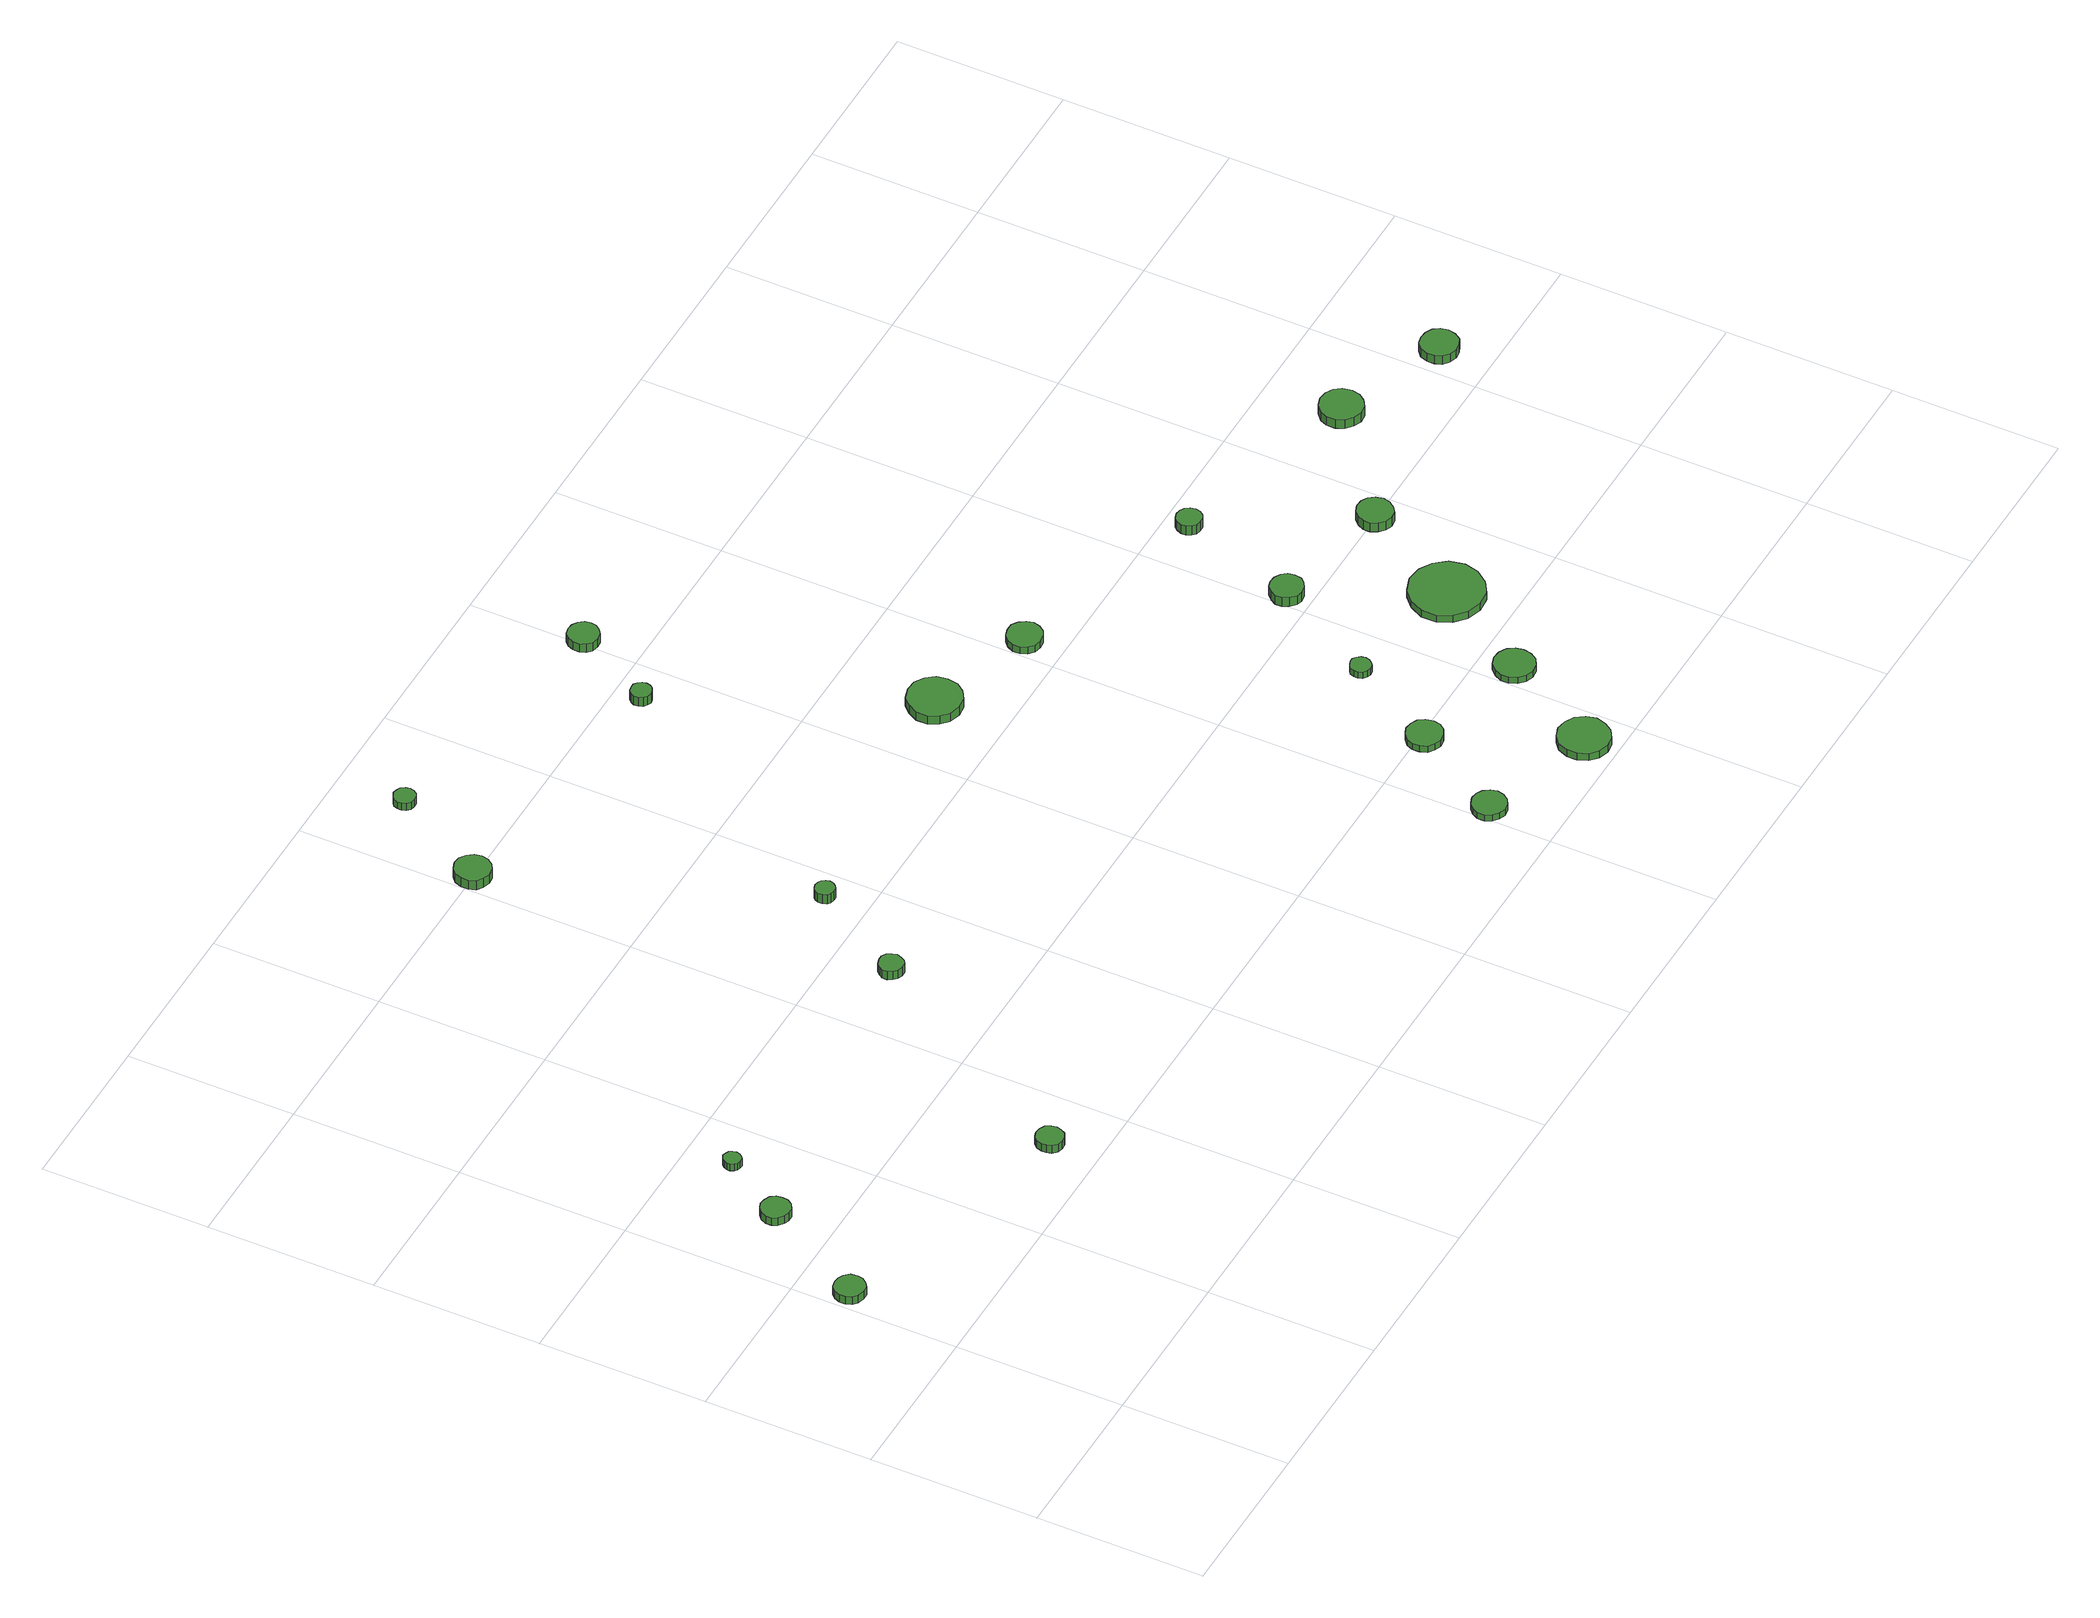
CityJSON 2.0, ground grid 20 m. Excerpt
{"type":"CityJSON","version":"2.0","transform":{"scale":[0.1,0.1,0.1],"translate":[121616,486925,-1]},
"CityObjects":{
"tree1":{"type":"SolitaryVegetationObject","attributes":{"function":"something"},"geometry":[{"type":"MultiSurface","lod":"1","boundaries":[[[0,1,2,3,4,5,6,7,8,9,10,11,12,13,14]],[[15,16,17,18,19,20,21,22,23,24,25,26,27,28,29]],[[0,29,28,1]],[[1,28,27,2]],[[2,27,26,3]],[[3,26,25,4]],[[4,25,24,5]],[[5,24,23,6]],[[6,23,22,7]],[[7,22,21,8]],[[8,21,20,9]],[[9,20,19,10]],[[10,19,18,11]],[[11,18,17,12]],[[12,17,16,13]],[[13,16,15,14]],[[14,15,29,0]]]}]},
"tree2":{"type":"SolitaryVegetationObject","attributes":{"function":"something"},"geometry":[{"type":"MultiSurface","lod":"1","boundaries":[[[30,31,32,33,34,35,36,37,38,39,40,41,42,43,44]],[[45,46,47,48,49,50,51,52,53,54,55,56,57,58,59]],[[30,59,58,31]],[[31,58,57,32]],[[32,57,56,33]],[[33,56,55,34]],[[34,55,54,35]],[[35,54,53,36]],[[36,53,52,37]],[[37,52,51,38]],[[38,51,50,39]],[[39,50,49,40]],[[40,49,48,41]],[[41,48,47,42]],[[42,47,46,43]],[[43,46,45,44]],[[44,45,59,30]]]}]},
"tree3":{"type":"SolitaryVegetationObject","attributes":{"function":"something"},"geometry":[{"type":"MultiSurface","lod":"1","boundaries":[[[60,61,62,63,64,65,66,67,68,69,70,71,72,73,74]],[[75,76,77,78,79,80,81,82,83,84,85,86,87,88,89]],[[60,89,88,61]],[[61,88,87,62]],[[62,87,86,63]],[[63,86,85,64]],[[64,85,84,65]],[[65,84,83,66]],[[66,83,82,67]],[[67,82,81,68]],[[68,81,80,69]],[[69,80,79,70]],[[70,79,78,71]],[[71,78,77,72]],[[72,77,76,73]],[[73,76,75,74]],[[74,75,89,60]]]}]},
"tree4":{"type":"SolitaryVegetationObject","attributes":{"function":"something"},"geometry":[{"type":"MultiSurface","lod":"1","boundaries":[[[90,91,92,93,94,95,96,97,98,99,100,101,102,103,104]],[[105,106,107,108,109,110,111,112,113,114,115,116,117,118,119]],[[90,119,118,91]],[[91,118,117,92]],[[92,117,116,93]],[[93,116,115,94]],[[94,115,114,95]],[[95,114,113,96]],[[96,113,112,97]],[[97,112,111,98]],[[98,111,110,99]],[[99,110,109,100]],[[100,109,108,101]],[[101,108,107,102]],[[102,107,106,103]],[[103,106,105,104]],[[104,105,119,90]]]}]},
"tree5":{"type":"SolitaryVegetationObject","attributes":{"function":"something"},"geometry":[{"type":"MultiSurface","lod":"1","boundaries":[[[120,121,122,123,124,125,126,127,128,129,130,131,132,133,134]],[[135,136,137,138,139,140,141,142,143,144,145,146,147,148,149]],[[120,149,148,121]],[[121,148,147,122]],[[122,147,146,123]],[[123,146,145,124]],[[124,145,144,125]],[[125,144,143,126]],[[126,143,142,127]],[[127,142,141,128]],[[128,141,140,129]],[[129,140,139,130]],[[130,139,138,131]],[[131,138,137,132]],[[132,137,136,133]],[[133,136,135,134]],[[134,135,149,120]]]}]},
"tree6":{"type":"SolitaryVegetationObject","attributes":{"function":"something"},"geometry":[{"type":"MultiSurface","lod":"1","boundaries":[[[150,151,152,153,154,155,156,157,158,159,160,161,162,163,164]],[[165,166,167,168,169,170,171,172,173,174,175,176,177,178,179]],[[150,179,178,151]],[[151,178,177,152]],[[152,177,176,153]],[[153,176,175,154]],[[154,175,174,155]],[[155,174,173,156]],[[156,173,172,157]],[[157,172,171,158]],[[158,171,170,159]],[[159,170,169,160]],[[160,169,168,161]],[[161,168,167,162]],[[162,167,166,163]],[[163,166,165,164]],[[164,165,179,150]]]}]},
"tree7":{"type":"SolitaryVegetationObject","attributes":{"function":"something"},"geometry":[{"type":"MultiSurface","lod":"1","boundaries":[[[180,181,182,183,184,185,186,187,188,189,190,191,192,193,194]],[[195,196,197,198,199,200,201,202,203,204,205,206,207,208,209]],[[180,209,208,181]],[[181,208,207,182]],[[182,207,206,183]],[[183,206,205,184]],[[184,205,204,185]],[[185,204,203,186]],[[186,203,202,187]],[[187,202,201,188]],[[188,201,200,189]],[[189,200,199,190]],[[190,199,198,191]],[[191,198,197,192]],[[192,197,196,193]],[[193,196,195,194]],[[194,195,209,180]]]}]},
"tree8":{"type":"SolitaryVegetationObject","attributes":{"function":"something"},"geometry":[{"type":"MultiSurface","lod":"1","boundaries":[[[210,211,212,213,214,215,216,217,218,219,220,221,222,223,224]],[[225,226,227,228,229,230,231,232,233,234,235,236,237,238,239]],[[210,239,238,211]],[[211,238,237,212]],[[212,237,236,213]],[[213,236,235,214]],[[214,235,234,215]],[[215,234,233,216]],[[216,233,232,217]],[[217,232,231,218]],[[218,231,230,219]],[[219,230,229,220]],[[220,229,228,221]],[[221,228,227,222]],[[222,227,226,223]],[[223,226,225,224]],[[224,225,239,210]]]}]},
"tree9":{"type":"SolitaryVegetationObject","attributes":{"function":"something"},"geometry":[{"type":"MultiSurface","lod":"1","boundaries":[[[240,241,242,243,244,245,246,247,248,249,250,251,252,253,254]],[[255,256,257,258,259,260,261,262,263,264,265,266,267,268,269]],[[240,269,268,241]],[[241,268,267,242]],[[242,267,266,243]],[[243,266,265,244]],[[244,265,264,245]],[[245,264,263,246]],[[246,263,262,247]],[[247,262,261,248]],[[248,261,260,249]],[[249,260,259,250]],[[250,259,258,251]],[[251,258,257,252]],[[252,257,256,253]],[[253,256,255,254]],[[254,255,269,240]]]}]},
"tree10":{"type":"SolitaryVegetationObject","attributes":{"function":"something"},"geometry":[{"type":"MultiSurface","lod":"1","boundaries":[[[270,271,272,273,274,275,276,277,278,279,280,281,282,283,284]],[[285,286,287,288,289,290,291,292,293,294,295,296,297,298,299]],[[270,299,298,271]],[[271,298,297,272]],[[272,297,296,273]],[[273,296,295,274]],[[274,295,294,275]],[[275,294,293,276]],[[276,293,292,277]],[[277,292,291,278]],[[278,291,290,279]],[[279,290,289,280]],[[280,289,288,281]],[[281,288,287,282]],[[282,287,286,283]],[[283,286,285,284]],[[284,285,299,270]]]}]},
"tree11":{"type":"SolitaryVegetationObject","attributes":{"function":"something"},"geometry":[{"type":"MultiSurface","lod":"1","boundaries":[[[300,301,302,303,304,305,306,307,308,309,310,311,312,313,314]],[[315,316,317,318,319,320,321,322,323,324,325,326,327,328,329]],[[300,329,328,301]],[[301,328,327,302]],[[302,327,326,303]],[[303,326,325,304]],[[304,325,324,305]],[[305,324,323,306]],[[306,323,322,307]],[[307,322,321,308]],[[308,321,320,309]],[[309,320,319,310]],[[310,319,318,311]],[[311,318,317,312]],[[312,317,316,313]],[[313,316,315,314]],[[314,315,329,300]]]}]},
"tree12":{"type":"SolitaryVegetationObject","attributes":{"function":"something"},"geometry":[{"type":"MultiSurface","lod":"1","boundaries":[[[330,331,332,333,334,335,336,337,338,339,340,341,342,343,344]],[[345,346,347,348,349,350,351,352,353,354,355,356,357,358,359]],[[330,359,358,331]],[[331,358,357,332]],[[332,357,356,333]],[[333,356,355,334]],[[334,355,354,335]],[[335,354,353,336]],[[336,353,352,337]],[[337,352,351,338]],[[338,351,350,339]],[[339,350,349,340]],[[340,349,348,341]],[[341,348,347,342]],[[342,347,346,343]],[[343,346,345,344]],[[344,345,359,330]]]}]},
"tree13":{"type":"SolitaryVegetationObject","attributes":{"function":"something"},"geometry":[{"type":"MultiSurface","lod":"1","boundaries":[[[360,361,362,363,364,365,366,367,368,369,370,371,372,373,374]],[[375,376,377,378,379,380,381,382,383,384,385,386,387,388,389]],[[360,389,388,361]],[[361,388,387,362]],[[362,387,386,363]],[[363,386,385,364]],[[364,385,384,365]],[[365,384,383,366]],[[366,383,382,367]],[[367,382,381,368]],[[368,381,380,369]],[[369,380,379,370]],[[370,379,378,371]],[[371,378,377,372]],[[372,377,376,373]],[[373,376,375,374]],[[374,375,389,360]]]}]},
"tree14":{"type":"SolitaryVegetationObject","attributes":{"function":"something"},"geometry":[{"type":"MultiSurface","lod":"1","boundaries":[[[390,391,392,393,394,395,396,397,398,399,400,401,402,403,404]],[[405,406,407,408,409,410,411,412,413,414,415,416,417,418,419]],[[390,419,418,391]],[[391,418,417,392]],[[392,417,416,393]],[[393,416,415,394]],[[394,415,414,395]],[[395,414,413,396]],[[396,413,412,397]],[[397,412,411,398]],[[398,411,410,399]],[[399,410,409,400]],[[400,409,408,401]],[[401,408,407,402]],[[402,407,406,403]],[[403,406,405,404]],[[404,405,419,390]]]}]},
"tree15":{"type":"SolitaryVegetationObject","attributes":{"function":"something"},"geometry":[{"type":"MultiSurface","lod":"1","boundaries":[[[420,421,422,423,424,425,426,427,428,429,430,431,432,433,434]],[[435,436,437,438,439,440,441,442,443,444,445,446,447,448,449]],[[420,449,448,421]],[[421,448,447,422]],[[422,447,446,423]],[[423,446,445,424]],[[424,445,444,425]],[[425,444,443,426]],[[426,443,442,427]],[[427,442,441,428]],[[428,441,440,429]],[[429,440,439,430]],[[430,439,438,431]],[[431,438,437,432]],[[432,437,436,433]],[[433,436,435,434]],[[434,435,449,420]]]}]},
"tree16":{"type":"SolitaryVegetationObject","attributes":{"function":"something"},"geometry":[{"type":"MultiSurface","lod":"1","boundaries":[[[450,451,452,453,454,455,456,457,458,459,460,461,462,463,464]],[[465,466,467,468,469,470,471,472,473,474,475,476,477,478,479]],[[450,479,478,451]],[[451,478,477,452]],[[452,477,476,453]],[[453,476,475,454]],[[454,475,474,455]],[[455,474,473,456]],[[456,473,472,457]],[[457,472,471,458]],[[458,471,470,459]],[[459,470,469,460]],[[460,469,468,461]],[[461,468,467,462]],[[462,467,466,463]],[[463,466,465,464]],[[464,465,479,450]]]}]},
"tree17":{"type":"SolitaryVegetationObject","attributes":{"function":"something"},"geometry":[{"type":"MultiSurface","lod":"1","boundaries":[[[480,481,482,483,484,485,486,487,488,489,490,491,492,493,494]],[[495,496,497,498,499,500,501,502,503,504,505,506,507,508,509]],[[480,509,508,481]],[[481,508,507,482]],[[482,507,506,483]],[[483,506,505,484]],[[484,505,504,485]],[[485,504,503,486]],[[486,503,502,487]],[[487,502,501,488]],[[488,501,500,489]],[[489,500,499,490]],[[490,499,498,491]],[[491,498,497,492]],[[492,497,496,493]],[[493,496,495,494]],[[494,495,509,480]]]}]},
"tree18":{"type":"SolitaryVegetationObject","attributes":{"function":"something"},"geometry":[{"type":"MultiSurface","lod":"1","boundaries":[[[510,511,512,513,514,515,516,517,518,519,520,521,522,523,524]],[[525,526,527,528,529,530,531,532,533,534,535,536,537,538,539]],[[510,539,538,511]],[[511,538,537,512]],[[512,537,536,513]],[[513,536,535,514]],[[514,535,534,515]],[[515,534,533,516]],[[516,533,532,517]],[[517,532,531,518]],[[518,531,530,519]],[[519,530,529,520]],[[520,529,528,521]],[[521,528,527,522]],[[522,527,526,523]],[[523,526,525,524]],[[524,525,539,510]]]}]},
"tree19":{"type":"SolitaryVegetationObject","attributes":{"function":"something"},"geometry":[{"type":"MultiSurface","lod":"1","boundaries":[[[540,541,542,543,544,545,546,547,548,549,550,551,552,553,554]],[[555,556,557,558,559,560,561,562,563,564,565,566,567,568,569]],[[540,569,568,541]],[[541,568,567,542]],[[542,567,566,543]],[[543,566,565,544]],[[544,565,564,545]],[[545,564,563,546]],[[546,563,562,547]],[[547,562,561,548]],[[548,561,560,549]],[[549,560,559,550]],[[550,559,558,551]],[[551,558,557,552]],[[552,557,556,553]],[[553,556,555,554]],[[554,555,569,540]]]}]},
"tree20":{"type":"SolitaryVegetationObject","attributes":{"function":"something"},"geometry":[{"type":"MultiSurface","lod":"1","boundaries":[[[570,571,572,573,574,575,576,577,578,579,580,581,582,583,584]],[[585,586,587,588,589,590,591,592,593,594,595,596,597,598,599]],[[570,599,598,571]],[[571,598,597,572]],[[572,597,596,573]],[[573,596,595,574]],[[574,595,594,575]],[[575,594,593,576]],[[576,593,592,577]],[[577,592,591,578]],[[578,591,590,579]],[[579,590,589,580]],[[580,589,588,581]],[[581,588,587,582]],[[582,587,586,583]],[[583,586,585,584]],[[584,585,599,570]]]}]},
"tree21":{"type":"SolitaryVegetationObject","attributes":{"function":"something"},"geometry":[{"type":"MultiSurface","lod":"1","boundaries":[[[600,601,602,603,604,605,606,607,608,609,610,611,612,613,614]],[[615,616,617,618,619,620,621,622,623,624,625,626,627,628,629]],[[600,629,628,601]],[[601,628,627,602]],[[602,627,626,603]],[[603,626,625,604]],[[604,625,624,605]],[[605,624,623,606]],[[606,623,622,607]],[[607,622,621,608]],[[608,621,620,609]],[[609,620,619,610]],[[610,619,618,611]],[[611,618,617,612]],[[612,617,616,613]],[[613,616,615,614]],[[614,615,629,600]]]}]},
"tree22":{"type":"SolitaryVegetationObject","attributes":{"function":"something"},"geometry":[{"type":"MultiSurface","lod":"1","boundaries":[[[630,631,632,633,634,635,636,637,638,639,640,641,642,643,644]],[[645,646,647,648,649,650,651,652,653,654,655,656,657,658,659]],[[630,659,658,631]],[[631,658,657,632]],[[632,657,656,633]],[[633,656,655,634]],[[634,655,654,635]],[[635,654,653,636]],[[636,653,652,637]],[[637,652,651,638]],[[638,651,650,639]],[[639,650,649,640]],[[640,649,648,641]],[[641,648,647,642]],[[642,647,646,643]],[[643,646,645,644]],[[644,645,659,630]]]}]},
"tree23":{"type":"SolitaryVegetationObject","attributes":{"function":"something"},"geometry":[{"type":"MultiSurface","lod":"1","boundaries":[[[660,661,662,663,664,665,666,667,668,669,670,671,672,673,674]],[[675,676,677,678,679,680,681,682,683,684,685,686,687,688,689]],[[660,689,688,661]],[[661,688,687,662]],[[662,687,686,663]],[[663,686,685,664]],[[664,685,684,665]],[[665,684,683,666]],[[666,683,682,667]],[[667,682,681,668]],[[668,681,680,669]],[[669,680,679,670]],[[670,679,678,671]],[[671,678,677,672]],[[672,677,676,673]],[[673,676,675,674]],[[674,675,689,660]]]}]}
},
"vertices":[
[40,340,17],[39,348,17],[34,354,17],[28,357,17],[21,358,17],[13,356,17],[8,351,17],[5,344,17],[5,337,17],[8,330,17],[13,325,17],[21,323,17],[28,323,17],[34,327,17],[39,333,17],[39,333,6],[34,327,6],[28,323,6],[21,323,6],[13,325,6],[8,330,6],[5,337,6],[5,344,6],[8,351,6],[13,356,6],[21,358,6],[28,357,6],[34,354,6],[39,348,6],[40,340,6],
[113,468,17],[112,475,17],[108,481,17],[101,484,17],[94,485,17],[88,483,17],[82,478,17],[79,471,17],[79,464,17],[82,458,17],[88,453,17],[94,451,17],[101,451,17],[108,455,17],[112,461,17],[112,461,6],[108,455,6],[101,451,6],[94,451,6],[88,453,6],[82,458,6],[79,464,6],[79,471,6],[82,478,6],[88,483,6],[94,485,6],[101,484,6],[108,481,6],[112,475,6],[113,468,6],
[155,545,16],[154,550,16],[152,553,16],[148,555,16],[144,556,16],[140,554,16],[137,551,16],[135,547,16],[135,543,16],[137,539,16],[140,536,16],[144,535,16],[148,535,16],[152,538,16],[154,541,16],[154,541,6],[152,538,6],[148,535,6],[144,535,6],[140,536,6],[137,539,6],[135,543,6],[135,547,6],[137,551,6],[140,554,6],[144,556,6],[148,555,6],[152,553,6],[154,550,6],[155,545,6],
[347,258,17],[345,264,17],[342,270,17],[336,273,17],[329,274,17],[323,272,17],[318,267,17],[316,261,17],[316,255,17],[318,249,17],[323,244,17],[329,242,17],[336,243,17],[342,246,17],[345,252,17],[345,252,6],[342,246,6],[336,243,6],[329,242,6],[323,244,6],[318,249,6],[316,255,6],[316,261,6],[318,267,6],[323,272,6],[329,274,6],[336,273,6],[342,270,6],[345,264,6],[347,258,6],
[509,534,18],[507,540,18],[504,545,18],[499,548,18],[493,548,18],[487,546,18],[483,542,18],[480,537,18],[480,531,18],[483,526,18],[487,522,18],[493,520,18],[499,520,18],[504,523,18],[507,528,18],[507,528,6],[504,523,6],[499,520,6],[493,520,6],[487,522,6],[483,526,6],[480,531,6],[480,537,6],[483,542,6],[487,546,6],[493,548,6],[499,548,6],[504,545,6],[507,540,6],[509,534,6],
[442,1001,19],[440,1009,19],[435,1016,19],[428,1021,19],[419,1022,19],[411,1019,19],[404,1013,19],[401,1005,19],[401,996,19],[404,988,19],[411,983,19],[419,980,19],[428,981,19],[435,985,19],[440,992,19],[440,992,6],[435,985,6],[428,981,6],[419,980,6],[411,983,6],[404,988,6],[401,996,6],[401,1005,6],[404,1013,6],[411,1019,6],[419,1022,6],[428,1021,6],[435,1016,6],[440,1009,6],[442,1001,6],
[573,648,24],[572,653,24],[569,657,24],[565,659,24],[560,660,24],[555,658,24],[552,655,24],[550,651,24],[550,646,24],[552,641,24],[555,638,24],[560,637,24],[565,637,24],[569,640,24],[572,644,24],[572,644,11],[569,640,11],[565,637,11],[560,637,11],[555,638,11],[552,641,11],[550,646,11],[550,651,11],[552,655,11],[555,658,11],[560,660,11],[565,659,11],[569,657,11],[572,653,11],[573,648,11],
[504,1119,16],[503,1124,16],[500,1129,16],[495,1131,16],[490,1132,16],[485,1130,16],[481,1127,16],[479,1122,16],[479,1117,16],[481,1112,16],[485,1108,16],[490,1107,16],[495,1107,16],[500,1110,16],[503,1114,16],[503,1114,6],[500,1110,6],[495,1107,6],[490,1107,6],[485,1108,6],[481,1112,6],[479,1117,6],[479,1122,6],[481,1127,6],[485,1130,6],[490,1132,6],[495,1131,6],[500,1129,6],[503,1124,6],[504,1119,6],
[1035,81,16],[1033,89,16],[1028,96,16],[1021,100,16],[1013,101,16],[1005,98,16],[999,93,16],[995,85,16],[995,77,16],[999,69,16],[1005,64,16],[1013,61,16],[1021,62,16],[1028,66,16],[1033,73,16],[1033,73,7],[1028,66,7],[1021,62,7],[1013,61,7],[1005,64,7],[999,69,7],[995,77,7],[995,85,7],[999,93,7],[1005,98,7],[1013,101,7],[1021,100,7],[1028,96,7],[1033,89,7],[1035,81,7],
[762,967,22],[761,972,22],[758,976,22],[754,979,22],[749,979,22],[744,978,22],[740,974,22],[738,970,22],[738,965,22],[740,960,22],[744,957,22],[749,955,22],[754,956,22],[758,958,22],[761,962,22],[761,962,9],[758,958,9],[754,956,9],[749,955,9],[744,957,9],[740,960,9],[738,965,9],[738,970,9],[740,974,9],[744,978,9],[749,979,9],[754,979,9],[758,976,9],[761,972,9],[762,967,9],
[920,685,18],[918,698,18],[910,708,18],[899,715,18],[886,716,18],[873,712,18],[864,703,18],[858,691,18],[858,678,18],[864,666,18],[873,658,18],[886,654,18],[899,655,18],[910,662,18],[918,672,18],[918,672,6],[910,662,6],[899,655,6],[886,654,6],[873,658,6],[864,666,6],[858,678,6],[858,691,6],[864,703,6],[873,712,6],[886,716,6],[899,715,6],[910,708,6],[918,698,6],[920,685,6],
[824,1066,17],[823,1073,17],[818,1079,17],[812,1083,17],[805,1084,17],[797,1082,17],[792,1077,17],[789,1070,17],[789,1062,17],[792,1055,17],[797,1050,17],[805,1048,17],[812,1049,17],[818,1053,17],[823,1059,17],[823,1059,5],[818,1053,5],[812,1049,5],[805,1048,5],[797,1050,5],[792,1055,5],[789,1062,5],[789,1070,5],[792,1077,5],[797,1082,5],[805,1084,5],[812,1083,5],[818,1079,5],[823,1073,5],[824,1066,5],
[1102,193,16],[1100,202,16],[1095,209,16],[1087,213,16],[1078,214,16],[1070,211,16],[1063,205,16],[1060,197,16],[1060,189,16],[1063,180,16],[1070,175,16],[1078,172,16],[1087,173,16],[1095,177,16],[1100,184,16],[1100,184,7],[1095,177,7],[1087,173,7],[1078,172,7],[1070,175,7],[1063,180,7],[1060,189,7],[1060,197,7],[1063,205,7],[1070,211,7],[1078,214,7],[1087,213,7],[1095,209,7],[1100,202,7],[1102,193,7],
[1185,39,17],[1182,51,17],[1175,61,17],[1164,67,17],[1152,69,17],[1140,65,17],[1131,57,17],[1126,45,17],[1126,33,17],[1131,21,17],[1140,13,17],[1152,9,17],[1164,10,17],[1175,17,17],[1182,27,17],[1182,27,7],[1175,17,7],[1164,10,7],[1152,9,7],[1140,13,7],[1131,21,7],[1126,33,7],[1126,45,7],[1131,57,7],[1140,65,7],[1152,69,7],[1164,67,7],[1175,61,7],[1182,51,7],[1185,39,7],
[1043,645,16],[1041,653,16],[1036,660,16],[1029,665,16],[1020,665,16],[1012,663,16],[1006,657,16],[1002,649,16],[1002,641,16],[1006,633,16],[1012,627,16],[1020,625,16],[1029,626,16],[1036,630,16],[1041,637,16],[1041,637,6],[1036,630,6],[1029,626,6],[1020,625,6],[1012,627,6],[1006,633,6],[1002,641,6],[1002,649,6],[1006,657,6],[1012,663,6],[1020,665,6],[1029,665,6],[1036,660,6],[1041,653,6],[1043,645,6],
[1158,304,15],[1157,309,15],[1154,313,15],[1150,316,15],[1145,316,15],[1140,314,15],[1136,311,15],[1134,306,15],[1134,301,15],[1136,296,15],[1140,293,15],[1145,291,15],[1150,292,15],[1154,295,15],[1157,299,15],[1157,299,6],[1154,295,6],[1150,292,6],[1145,291,6],[1140,293,6],[1136,296,6],[1134,301,6],[1134,306,6],[1136,311,6],[1140,314,6],[1145,316,6],[1150,316,6],[1154,313,6],[1157,309,6],[1158,304,6],
[1247,159,15],[1245,168,15],[1240,176,15],[1231,181,15],[1221,182,15],[1212,179,15],[1205,172,15],[1201,163,15],[1201,154,15],[1205,145,15],[1212,138,15],[1221,135,15],[1231,136,15],[1240,141,15],[1245,149,15],[1245,149,6],[1240,141,6],[1231,136,6],[1221,135,6],[1212,138,6],[1205,145,6],[1201,154,6],[1201,163,6],[1205,172,6],[1212,179,6],[1221,182,6],[1231,181,6],[1240,176,6],[1245,168,6],[1247,159,6],
[1235,429,19],[1234,437,19],[1229,443,19],[1222,447,19],[1214,448,19],[1207,446,19],[1201,440,19],[1197,433,19],[1197,425,19],[1201,418,19],[1207,412,19],[1214,410,19],[1222,411,19],[1229,415,19],[1234,421,19],[1234,421,6],[1229,415,6],[1222,411,6],[1214,410,6],[1207,412,6],[1201,418,6],[1197,425,6],[1197,433,6],[1201,440,6],[1207,446,6],[1214,448,6],[1222,447,6],[1229,443,6],[1234,437,6],[1235,429,6],
[1337,276,16],[1333,294,16],[1322,308,16],[1307,317,16],[1289,319,16],[1272,313,16],[1259,301,16],[1251,285,16],[1251,267,16],[1259,251,16],[1272,239,16],[1289,233,16],[1307,235,16],[1322,244,16],[1333,259,16],[1333,259,6],[1322,244,6],[1307,235,6],[1289,233,6],[1272,239,6],[1259,251,6],[1251,267,6],[1251,285,6],[1259,301,6],[1272,313,6],[1289,319,6],[1307,317,6],[1322,308,6],[1333,294,6],[1337,276,6],
[1276,570,22],[1275,576,22],[1271,581,22],[1266,584,22],[1260,585,22],[1254,583,22],[1250,579,22],[1247,573,22],[1247,567,22],[1250,561,22],[1254,557,22],[1260,556,22],[1266,556,22],[1271,559,22],[1275,564,22],[1275,564,9],[1271,559,9],[1266,556,9],[1260,556,9],[1254,557,9],[1250,561,9],[1247,567,9],[1247,573,9],[1250,579,9],[1254,583,9],[1260,585,9],[1266,584,9],[1271,581,9],[1275,576,9],[1276,570,9],
[1385,399,20],[1383,408,20],[1378,415,20],[1371,419,20],[1362,420,20],[1354,417,20],[1348,411,20],[1344,403,20],[1344,395,20],[1348,387,20],[1354,381,20],[1362,378,20],[1371,379,20],[1378,384,20],[1383,391,20],[1383,391,7],[1378,384,7],[1371,379,7],[1362,378,7],[1354,381,7],[1348,387,7],[1344,395,7],[1344,403,7],[1348,411,7],[1354,417,7],[1362,420,7],[1371,419,7],[1378,415,7],[1383,408,7],[1385,399,7],
[1522,508,19],[1520,519,19],[1514,527,19],[1505,532,19],[1495,533,19],[1485,530,19],[1477,523,19],[1473,514,19],[1473,503,19],[1477,494,19],[1485,487,19],[1495,483,19],[1505,484,19],[1514,490,19],[1520,498,19],[1520,498,6],[1514,490,6],[1505,484,6],[1495,483,6],[1485,487,6],[1477,494,6],[1473,503,6],[1473,514,6],[1477,523,6],[1485,530,6],[1495,533,6],[1505,532,6],[1514,527,6],[1520,519,6],[1522,508,6],
[1656,461,17],[1654,470,17],[1649,477,17],[1641,481,17],[1632,482,17],[1623,480,17],[1616,474,17],[1613,465,17],[1613,456,17],[1616,448,17],[1623,442,17],[1632,439,17],[1641,440,17],[1649,444,17],[1654,452,17],[1654,452,5],[1649,444,5],[1641,440,5],[1632,439,5],[1623,442,5],[1616,448,5],[1613,456,5],[1613,465,5],[1616,474,5],[1623,480,5],[1632,482,5],[1641,481,5],[1649,477,5],[1654,470,5],[1656,461,5]
]}
